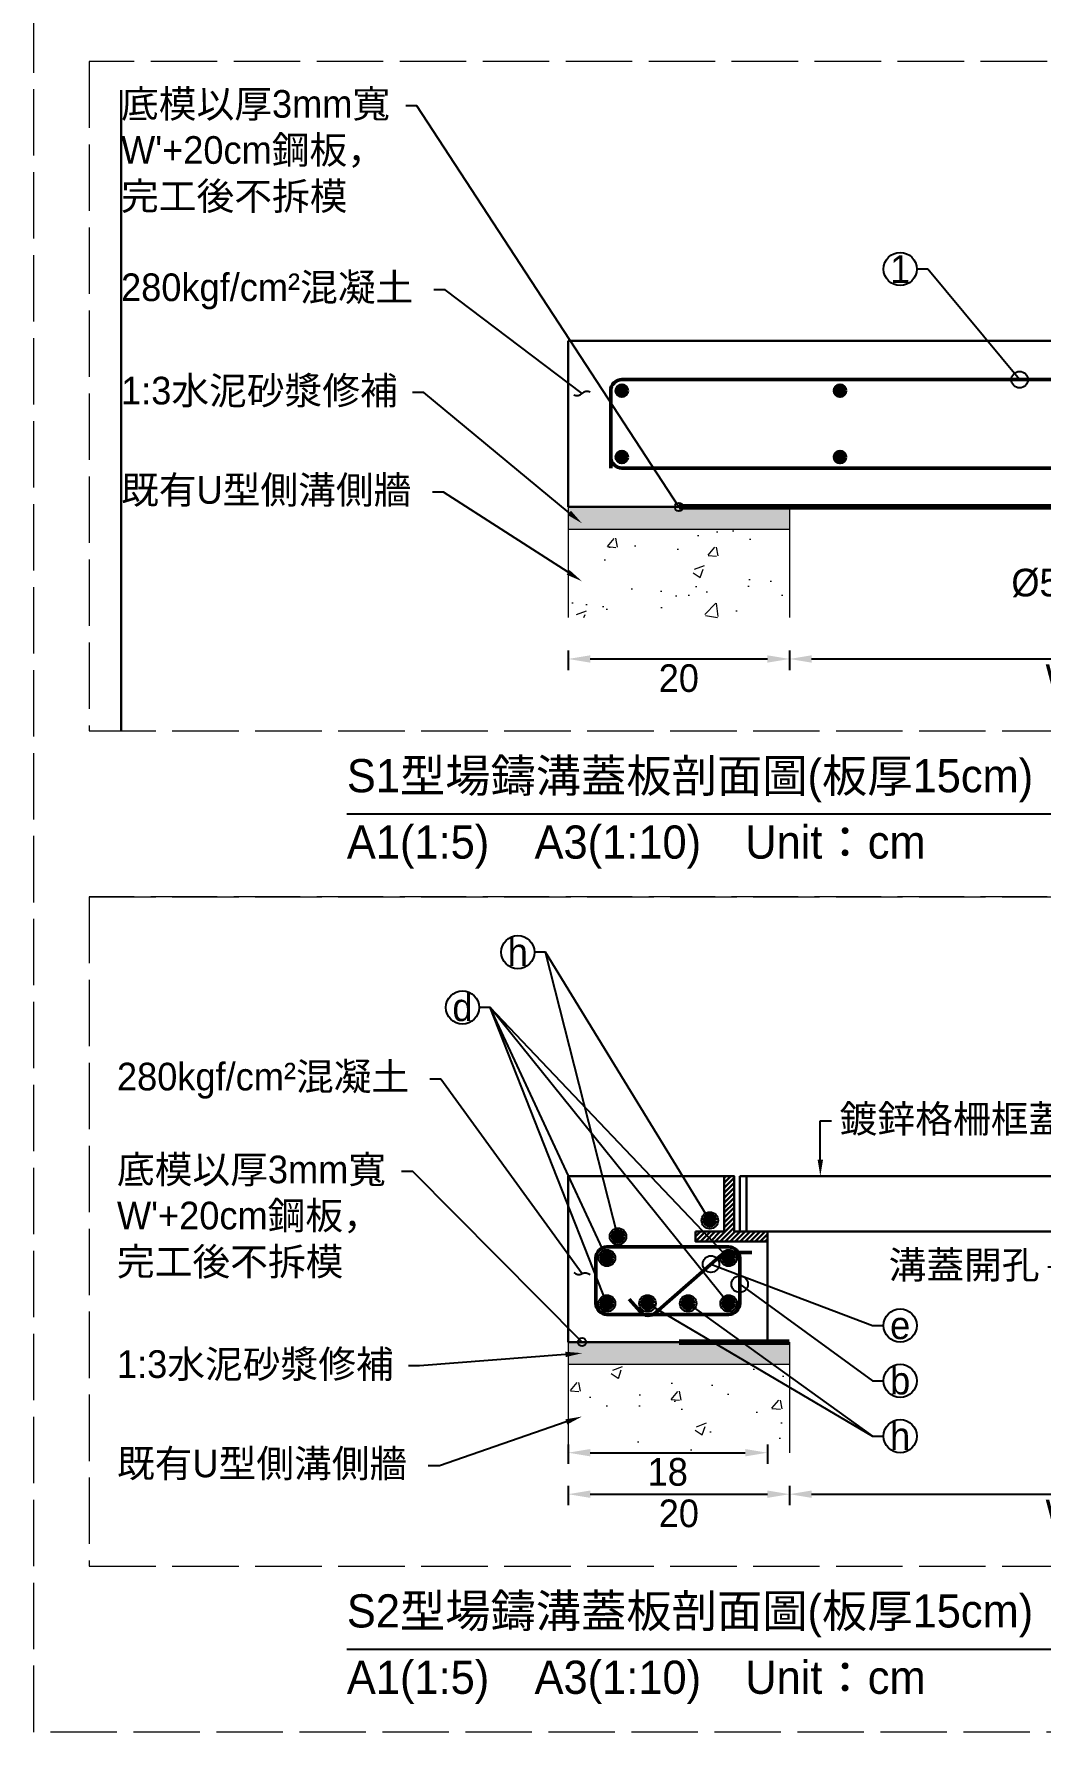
# Model space of a CAD drawing. Extents: x -2931 to 4779, y -2120 to 304.
# Drawn here: x -2930.9 to -2749, y -1307.5 to -1000.5 of the extents above; entities that cross this region are included whole.
import ezdxf
from ezdxf import colors
from ezdxf.entities.mleader import LeaderData, LeaderLine
from ezdxf.math import Vec2, Vec3

# ---------------------------------------------------------------- set-up
doc = ezdxf.new("R2010")
doc.units = 0
doc.header["$MEASUREMENT"] = 0
doc.linetypes.add('ACAD_ISO02W100', pattern=[15, 12, -3])
doc.layers.add('一、4.基本-隱藏', color=9, linetype='ACAD_ISO02W100', lineweight=20, plot=False)
doc.layers.add('三、3.文字-註解文字', color=2, linetype='Continuous')
for name, color, linetype, lineweight in [('二、1.繪圖-既有設施', 8, 'Continuous', 20), ('二、2.繪圖-施作項目', 181, 'Continuous', 30), ('二、5.繪圖-鋼筋', 60, 'Continuous', 50), ('二、6.繪圖-其他施作項目', 35, 'Continuous', 30)]:
    doc.layers.add(name, color=color, linetype=linetype, lineweight=lineweight)
doc.styles.add('次圖名(詳圖)', font='MS PGothic.ttf', dxfattribs={"height": 6})
doc.styles.add('註解文字', font='MS PGothic.ttf', dxfattribs={"height": 5})
doc.dimstyles.new('註解文字', dxfattribs={"dimtxt": 5, "dimasz": 4, "dimexe": 2, "dimexo": 2.5, "dimgap": 1, "dimtad": 2, "dimzin": 0, "dimdsep": 46, "dimtxsty": '註解文字', "dimcen": 0.1, "dimclrd": 256, "dimclre": 256, "dimclrt": 256, "dimadec": 0, "dimazin": 0, "dimtfac": 1, "dimtofl": 0, "dimtmove": 0, "dimatfit": 3, "dimfxl": 1.5, "dimfxlon": 1, "dimtolj": 1, "dimtzin": 0, "dimlwd": -1, "dimlwe": -1, "dimarcsym": 1})

# ---------------------------------------------------------------- blocks, each defined once
blk = doc.blocks.new('_Integral')
at = {"color": 0, "linetype": 'ByBlock', "lineweight": -2}
for centre, start, end in [((0.44, -0.09), 102, 168), ((-0.44, 0.09), 282, 348)]:
    blk.add_arc(centre, 0.454, start, end, dxfattribs=at)
blk = doc.blocks.new('_Small')
at = {"color": 0, "linetype": 'ByBlock', "lineweight": -2}
blk.add_circle((0, 0), 0.25, dxfattribs=at)
blk = doc.blocks.new('*D263')
at = {"layer": 'Defpoints', "color": 0, "transparency": 16777216}
for p in [(-2834.31, -1083.96), (-2794.31, -1083.96), (-2794.31, -1113.46)]:
    blk.add_point(p, dxfattribs=at)
at = {"layer": '三、3.文字-註解文字', "transparency": 16777216}
for p, q in [((-2834.31, -1111.96), (-2834.31, -1115.46)), ((-2830.31, -1113.46), (-2798.31, -1113.46)), ((-2794.31, -1111.96), (-2794.31, -1115.46))]:
    blk.add_line(p, q, dxfattribs=at)
for points in [[(-2830.31, -1112.8), (-2830.31, -1114.13), (-2834.31, -1113.46)], [(-2798.31, -1112.8), (-2798.31, -1114.13), (-2794.31, -1113.46)]]:
    blk.add_solid(points, dxfattribs=at)
at = {"layer": '三、3.文字-註解文字', "transparency": 16777216, "insert": (-2814.31, -1116.96), "char_height": 5, "attachment_point": 5, "style": '註解文字'}
blk.add_mtext('\\A1;20', dxfattribs=at)
blk = doc.blocks.new('*D264')
at = {"layer": 'Defpoints', "color": 0, "transparency": 16777216}
for p in [(-2794.31, -1083.96), (-2694.31, -1083.96), (-2694.31, -1113.46)]:
    blk.add_point(p, dxfattribs=at)
at = {"layer": '三、3.文字-註解文字', "transparency": 16777216}
for p, q in [((-2794.31, -1111.96), (-2794.31, -1115.46)), ((-2790.31, -1113.46), (-2698.31, -1113.46)), ((-2694.31, -1111.96), (-2694.31, -1115.46))]:
    blk.add_line(p, q, dxfattribs=at)
for points in [[(-2790.31, -1112.8), (-2790.31, -1114.13), (-2794.31, -1113.46)], [(-2698.31, -1112.8), (-2698.31, -1114.13), (-2694.31, -1113.46)]]:
    blk.add_solid(points, dxfattribs=at)
at = {"layer": '三、3.文字-註解文字', "transparency": 16777216, "insert": (-2744.31, -1116.96), "char_height": 5, "attachment_point": 5, "style": '註解文字'}
blk.add_mtext("\\A1;W'", dxfattribs=at)
blk = doc.blocks.new('*D285')
at = {"layer": 'Defpoints', "color": 0, "transparency": 16777216}
for p in [(-2834.31, -1236.96), (-2794.31, -1236.96), (-2794.31, -1264.46)]:
    blk.add_point(p, dxfattribs=at)
at = {"layer": '三、3.文字-註解文字', "transparency": 16777216}
for p, q in [((-2834.31, -1262.96), (-2834.31, -1266.46)), ((-2830.31, -1264.46), (-2798.31, -1264.46)), ((-2794.31, -1262.96), (-2794.31, -1266.46))]:
    blk.add_line(p, q, dxfattribs=at)
for points in [[(-2830.31, -1263.8), (-2830.31, -1265.13), (-2834.31, -1264.46)], [(-2798.31, -1263.8), (-2798.31, -1265.13), (-2794.31, -1264.46)]]:
    blk.add_solid(points, dxfattribs=at)
at = {"layer": '三、3.文字-註解文字', "transparency": 16777216, "insert": (-2814.31, -1267.96), "char_height": 5, "attachment_point": 5, "style": '註解文字'}
blk.add_mtext('\\A1;20', dxfattribs=at)
blk = doc.blocks.new('*D286')
at = {"layer": 'Defpoints', "color": 0, "transparency": 16777216}
for p in [(-2794.31, -1236.96), (-2694.31, -1236.96), (-2694.31, -1264.46)]:
    blk.add_point(p, dxfattribs=at)
at = {"layer": '三、3.文字-註解文字', "transparency": 16777216}
for p, q in [((-2794.31, -1262.96), (-2794.31, -1266.46)), ((-2790.31, -1264.46), (-2698.31, -1264.46)), ((-2694.31, -1262.96), (-2694.31, -1266.46))]:
    blk.add_line(p, q, dxfattribs=at)
for points in [[(-2790.31, -1263.8), (-2790.31, -1265.13), (-2794.31, -1264.46)], [(-2698.31, -1263.8), (-2698.31, -1265.13), (-2694.31, -1264.46)]]:
    blk.add_solid(points, dxfattribs=at)
at = {"layer": '三、3.文字-註解文字', "transparency": 16777216, "insert": (-2744.31, -1267.96), "char_height": 5, "attachment_point": 5, "style": '註解文字'}
blk.add_mtext("\\A1;W'", dxfattribs=at)
blk = doc.blocks.new('*D289')
at = {"layer": 'Defpoints', "color": 0, "transparency": 16777216}
for p in [(-2834.31, -1236.96), (-2798.31, -1236.96), (-2798.31, -1256.96)]:
    blk.add_point(p, dxfattribs=at)
at = {"layer": '三、3.文字-註解文字', "transparency": 16777216}
for p, q in [((-2834.31, -1255.46), (-2834.31, -1258.96)), ((-2798.31, -1255.46), (-2798.31, -1258.96)), ((-2830.31, -1256.96), (-2802.31, -1256.96))]:
    blk.add_line(p, q, dxfattribs=at)
for points in [[(-2830.31, -1256.3), (-2830.31, -1257.63), (-2834.31, -1256.96)], [(-2802.31, -1256.3), (-2802.31, -1257.63), (-2798.31, -1256.96)]]:
    blk.add_solid(points, dxfattribs=at)
at = {"layer": '三、3.文字-註解文字', "transparency": 16777216, "insert": (-2816.31, -1260.46), "char_height": 5, "attachment_point": 5, "style": '註解文字'}
blk.add_mtext('\\A1;18', dxfattribs=at)

msp = doc.modelspace()

# ---------------------------------------------------------------- hatches: boundary and pattern name
at = {"layer": '二、1.繪圖-既有設施'}
h = msp.add_hatch(dxfattribs=at)
h.set_pattern_fill('CROSS', color=256, scale=0.2)
h.set_pattern_definition([(0, (-457953.2273, -667058.6937), (1.27, 1.27), [0.635, -1.905]), (90, (-457952.9098, -667059.0112), (-1.27, 1.27), [0.635, -1.905])])
h.paths.add_polyline_path([(-2654.307, -1085.964), (-2694.307, -1085.964), (-2694.307, -1089.964), (-2654.307, -1089.964)])
h.paths.add_polyline_path([(-2794.307, -1085.964), (-2834.307, -1085.964), (-2834.307, -1089.964), (-2794.307, -1089.964)])
h = msp.add_hatch(dxfattribs=at)
h.set_pattern_fill('AR-CONC', color=256, scale=0.1)
h.set_pattern_definition([(50, (-457953.227, -667058.694), (18.2184669, -1.59390855), [1.905, -20.955]), (355, (-457953.227, -667058.694), (-3.52434214, 19.10568452), [1.524, -16.7640584]), (100.4514447, (-457951.709, -667058.826), (14.6941247, 17.5117752), [1.6190009, -17.80902446]), (46.1842, (-457953.227, -667053.614), (27.1079041, -4.2042328), [2.8575, -31.4325]), (96.6355576, (-457950.968, -667053.964), (23.7404134, 24.7426125), [2.4285023, -26.7135608]), (351.184151, (-457953.227, -667053.614), (23.7404134, 24.7426125), [2.2859967, -25.1459732]), (21, (-457950.687, -667054.884), (15.16143913, -10.22651982), [1.905, -20.955]), (326, (-457950.687, -667054.884), (6.18020283, 18.4187966), [1.524, -16.764]), (71.451445, (-457949.424, -667055.736), (21.34164193, 8.1922769), [1.6190009, -17.80899376]), (37.5, (-457953.227, -667058.6937), (0.308860325, 8.455503887), [0, -16.5608, 0, -17.018, 0, -16.8275]), (7.5, (-457953.227, -667058.694), (6.68196625, 10.01805748), [0, -9.7028, 0, -16.1798, 0, -6.4135]), (327.5, (-457958.8915, -667058.694), (13.559059517, -0.5728744), [0, -6.35, 0, -19.812, 0, -26.289]), (317.5, (-457961.431, -667058.694), (14.81291814, 2.5426491), [0, -8.255, 0, -13.1572, 0, -18.669])])
h.paths.add_polyline_path([(-2694.307, -1105.964), (-2654.307, -1105.964), (-2654.307, -1089.964), (-2694.307, -1089.964)])
h.paths.add_polyline_path([(-2834.307, -1105.964), (-2794.307, -1105.964), (-2794.307, -1089.964), (-2834.307, -1089.964)])
h = msp.add_hatch(dxfattribs=at)
h.set_pattern_fill('CROSS', color=256, scale=0.2)
h.set_pattern_definition([(0, (-458193.2273, -667209.6937), (1.27, 1.27), [0.635, -1.905]), (90, (-458192.9098, -667210.0112), (-1.27, 1.27), [0.635, -1.905])])
h.paths.add_polyline_path([(-2654.307, -1236.964), (-2694.307, -1236.964), (-2694.307, -1240.964), (-2654.307, -1240.964)])
h.paths.add_polyline_path([(-2794.307, -1236.964), (-2798.307, -1236.964), (-2834.307, -1236.964), (-2834.307, -1240.964), (-2794.307, -1240.964)])
h = msp.add_hatch(dxfattribs=at)
h.set_pattern_fill('AR-CONC', color=256, scale=0.1)
h.set_pattern_definition([(50, (-458193.227, -667209.694), (18.2184669, -1.59390855), [1.905, -20.955]), (355, (-458193.227, -667209.694), (-3.52434214, 19.10568452), [1.524, -16.7640584]), (100.4514447, (-458191.709, -667209.826), (14.6941247, 17.5117752), [1.6190009, -17.80902446]), (46.1842, (-458193.227, -667204.614), (27.1079041, -4.2042328), [2.8575, -31.4325]), (96.6355576, (-458190.968, -667204.964), (23.7404134, 24.7426125), [2.4285023, -26.7135608]), (351.184151, (-458193.227, -667204.614), (23.7404134, 24.7426125), [2.2859967, -25.1459732]), (21, (-458190.687, -667205.884), (15.16143913, -10.22651982), [1.905, -20.955]), (326, (-458190.687, -667205.884), (6.18020283, 18.4187966), [1.524, -16.764]), (71.451445, (-458189.424, -667206.736), (21.34164193, 8.1922769), [1.6190009, -17.80899376]), (37.5, (-458193.227, -667209.6937), (0.308860325, 8.455503887), [0, -16.5608, 0, -17.018, 0, -16.8275]), (7.5, (-458193.227, -667209.694), (6.68196625, 10.01805748), [0, -9.7028, 0, -16.1798, 0, -6.4135]), (327.5, (-458198.8915, -667209.694), (13.559059517, -0.5728744), [0, -6.35, 0, -19.812, 0, -26.289]), (317.5, (-458201.431, -667209.694), (14.81291814, 2.5426491), [0, -8.255, 0, -13.1572, 0, -18.669])])
h.paths.add_polyline_path([(-2694.307, -1256.964), (-2654.307, -1256.964), (-2654.307, -1240.964), (-2694.307, -1240.964)])
h.paths.add_polyline_path([(-2834.307, -1256.964), (-2794.307, -1256.964), (-2794.307, -1240.964), (-2834.307, -1240.964)])
at = {"layer": '二、5.繪圖-鋼筋'}
h = msp.add_hatch(color=256, dxfattribs=at)
h.dxf.hatch_style = 1
h.paths.add_polyline_path([(-2823.607, -1064.964, 1), (-2825.607, -1064.964, 1)])
h = msp.add_hatch(color=256, dxfattribs=at)
h.dxf.hatch_style = 1
h.paths.add_polyline_path([(-2784.167, -1064.964, 1), (-2786.167, -1064.964, 1)])
h = msp.add_hatch(color=256, dxfattribs=at)
h.dxf.hatch_style = 1
h.paths.add_polyline_path([(-2823.607, -1076.964, 1), (-2825.607, -1076.964, 1)])
h = msp.add_hatch(color=256, dxfattribs=at)
h.dxf.hatch_style = 1
h.paths.add_polyline_path([(-2784.167, -1076.964, 1), (-2786.167, -1076.964, 1)])
h = msp.add_hatch(color=256, dxfattribs=at)
h.dxf.hatch_style = 1
h.paths.add_polyline_path([(-2807.707, -1214.964, 1), (-2809.707, -1214.964, 1)])
h = msp.add_hatch(color=256, dxfattribs=at)
h.dxf.hatch_style = 1
h.paths.add_polyline_path([(-2824.307, -1217.864, 1), (-2826.307, -1217.864, 1)])
h = msp.add_hatch(color=256, dxfattribs=at)
h.dxf.hatch_style = 1
h.paths.add_polyline_path([(-2826.307, -1221.764, 1), (-2828.307, -1221.764, 1)])
h = msp.add_hatch(color=256, dxfattribs=at)
h.dxf.hatch_style = 1
h.paths.add_polyline_path([(-2804.307, -1221.764, 1), (-2806.307, -1221.764, 1)])
h = msp.add_hatch(color=256, dxfattribs=at)
h.dxf.hatch_style = 1
h.paths.add_polyline_path([(-2826.307, -1229.964, 1), (-2828.307, -1229.964, 1)])
h = msp.add_hatch(color=256, dxfattribs=at)
h.dxf.hatch_style = 1
h.paths.add_polyline_path([(-2818.967, -1229.964, 1), (-2820.967, -1229.964, 1)])
h = msp.add_hatch(color=256, dxfattribs=at)
h.dxf.hatch_style = 1
h.paths.add_polyline_path([(-2811.627, -1229.964, 1), (-2813.627, -1229.964, 1)])
h = msp.add_hatch(color=256, dxfattribs=at)
h.dxf.hatch_style = 1
h.paths.add_polyline_path([(-2804.307, -1229.964, 1), (-2806.307, -1229.964, 1)])
at = {"layer": '二、6.繪圖-其他施作項目'}
h = msp.add_hatch(dxfattribs=at)
h.set_pattern_fill('ANSI31', color=256, scale=0.2)
h.set_pattern_definition([(45, (-348.6386, -3248.019), (-0.4490128, 0.4490128), [])])
h.paths.add_polyline_path([(-2804.307, -1206.964), (-2806.107, -1206.964), (-2806.107, -1216.964), (-2811.307, -1216.964), (-2811.307, -1218.764), (-2798.307, -1218.764), (-2798.307, -1216.964), (-2804.307, -1216.964)])
h.paths.add_polyline_path([(-2692.307, -1216.964), (-2698.307, -1216.964), (-2698.307, -1218.764), (-2685.307, -1218.764), (-2685.307, -1216.964), (-2690.507, -1216.964), (-2690.507, -1206.964), (-2692.307, -1206.964)])

# ---------------------------------------------------------------- linework, layer by layer
at = {"layer": '一、4.基本-隱藏'}
for points in [[(-2930.855, -800.464), (-2150.855, -800.464), (-2150.855, -1307.464), (-2930.855, -1307.464)], [(-2567.759, -1005.464), (-2920.855, -1005.464), (-2920.855, -1126.464), (-2567.759, -1126.464)], [(-2567.759, -1156.464), (-2920.855, -1156.464), (-2920.855, -1277.464), (-2567.759, -1277.464)]]:
    msp.add_lwpolyline(points, close=True, dxfattribs=at)
for points in [[(-2920.855, -1126.464), (-2567.759, -1126.464)], [(-2920.855, -1156.464), (-2567.759, -1156.464)]]:
    msp.add_lwpolyline(points, dxfattribs=at)
at = {"layer": '三、3.文字-註解文字'}
for points in [[(-2874.307, -1141.464), (-2614.307, -1141.464)], [(-2874.307, -1292.464), (-2614.307, -1292.464)]]:
    msp.add_lwpolyline(points, dxfattribs=at)
for centre in [(-2774.307, -1042.964), (-2843.407, -1166.464), (-2853.407, -1176.464), (-2774.307, -1233.964), (-2774.307, -1243.964), (-2774.307, -1253.964)]:
    msp.add_circle(centre, 3, dxfattribs=at)
at = {"layer": '二、1.繪圖-既有設施'}
for points in [[(-2834.307, -1085.964), (-2834.307, -1105.964)], [(-2794.307, -1085.964), (-2794.307, -1105.964)], [(-2834.307, -1089.964), (-2794.307, -1089.964)], [(-2834.307, -1236.964), (-2834.307, -1256.964)], [(-2798.307, -1236.964), (-2794.307, -1236.964)], [(-2794.307, -1236.964), (-2794.307, -1256.964)], [(-2834.307, -1240.964), (-2794.307, -1240.964)]]:
    msp.add_lwpolyline(points, dxfattribs=at)
at = {"layer": '二、2.繪圖-施作項目'}
for points in [[(-2834.307, -1055.964), (-2654.307, -1055.964)], [(-2834.307, -1055.964), (-2834.307, -1085.964)], [(-2834.307, -1085.964), (-2654.307, -1085.964)], [(-2834.307, -1206.964), (-2806.107, -1206.964)], [(-2834.307, -1206.964), (-2834.307, -1236.964)], [(-2798.307, -1216.964), (-2798.307, -1236.964)], [(-2834.307, -1236.964), (-2798.307, -1236.964)]]:
    msp.add_lwpolyline(points, dxfattribs=at)
at = {"layer": '二、5.繪圖-鋼筋'}
for points in [[(-2664.007, -1078.964), (-2824.607, -1078.964, -0.4142136), (-2826.607, -1076.964), (-2826.607, -1064.964, -0.4142136), (-2824.607, -1062.964), (-2664.007, -1062.964, -0.4142136), (-2662.007, -1064.964), (-2662.007, -1076.964, -0.4142136)], [(-2803.307, -1229.964), (-2803.307, -1221.764, 0.4142136), (-2805.307, -1219.764), (-2827.307, -1219.764, 0.4142136), (-2829.307, -1221.764), (-2829.307, -1229.964, 0.4142136), (-2827.307, -1231.964), (-2805.307, -1231.964, 0.4142136)]]:
    msp.add_lwpolyline(points, format="xyb", close=True, dxfattribs=at)
msp.add_lwpolyline([(-2826.607, -1070.964), (-2826.607, -1078.964)], dxfattribs=at)
msp.add_lwpolyline([(-2823.271, -1229.211), (-2821.288, -1231.463, 0.4142136), (-2818.466, -1231.643), (-2806.674, -1221.263, -0.1824306), (-2805.352, -1220.764), (-2801.107, -1220.764)], format="xyb", dxfattribs=at)
for centre in [(-2824.607, -1064.964), (-2785.167, -1064.964), (-2824.607, -1076.964), (-2785.167, -1076.964), (-2808.707, -1214.964), (-2825.307, -1217.864), (-2827.307, -1221.764), (-2805.307, -1221.764), (-2827.307, -1229.964), (-2819.967, -1229.964), (-2812.627, -1229.964), (-2805.307, -1229.964)]:
    msp.add_circle(centre, 1, dxfattribs=at)
at = {"layer": '二、6.繪圖-其他施作項目', "linetype": 'Continuous'}
msp.add_lwpolyline([(-2915.116, -1010.606), (-2915.116, -1126.464)], dxfattribs=at)
at = {"layer": '二、6.繪圖-其他施作項目', "linetype": 'Continuous', "const_width": 1}
for points in [[(-2814.307, -1085.964), (-2674.307, -1085.964)], [(-2814.307, -1236.964), (-2794.307, -1236.964)]]:
    msp.add_lwpolyline(points, dxfattribs=at)
at = {"layer": '二、6.繪圖-其他施作項目'}
msp.add_lwpolyline([(-2811.307, -1216.964), (-2806.107, -1216.964), (-2806.107, -1206.964), (-2804.307, -1206.964), (-2804.307, -1216.964), (-2798.307, -1216.964), (-2798.307, -1218.764), (-2811.307, -1218.764)], close=True, dxfattribs=at)
for points in [[(-2803.307, -1206.964), (-2803.307, -1216.964)], [(-2803.307, -1206.964), (-2693.307, -1206.964)], [(-2802.107, -1206.964), (-2802.107, -1216.964)], [(-2803.307, -1216.964), (-2693.307, -1216.964)]]:
    msp.add_lwpolyline(points, dxfattribs=at)

# ---------------------------------------------------------------- texts
at = {"layer": '三、3.文字-註解文字'}
for s, width, gutter_width, insert, char_height, attachment_point, style in [('1', 8.38231, 30, (-2774.307, -1042.964), 5, 5, '註解文字'), ('S{\\fMS PGothic|b0|i0|c128|p34;1型場鑄溝蓋板剖面圖(板厚15cm)}', 215.37549, 15, (-2874.307, -1135.464), 6, 4, '次圖名(詳圖)'), ('{\\fMS PGothic|b0|i0|c128|p34;A1(1:}5{\\fMS PGothic|b0|i0|c128|p34;)\u3000A3(1:}1{\\fMS PGothic|b0|i0|c128|p34;0)^IUnit：cm}', 136.03259, 15, (-2874.307, -1147.464), 6, 4, '次圖名(詳圖)'), ('h', 8.38231, 30, (-2843.407, -1166.464), 5, 5, '註解文字'), ('d', 8.38231, 30, (-2853.407, -1176.464), 5, 5, '註解文字'), ('e', 8.38231, 30, (-2774.307, -1233.964), 5, 5, '註解文字'), ('b', 8.38231, 30, (-2774.307, -1243.964), 5, 5, '註解文字'), ('h', 8.38231, 30, (-2774.307, -1253.964), 5, 5, '註解文字'), ('S{\\fMS PGothic|b0|i0|c128|p34;2型場鑄溝蓋板剖面圖(板厚15cm)}', 215.37549, 15, (-2874.307, -1286.464), 6, 4, '次圖名(詳圖)'), ('{\\fMS PGothic|b0|i0|c128|p34;A1(1:}5{\\fMS PGothic|b0|i0|c128|p34;)\u3000A3(1:}1{\\fMS PGothic|b0|i0|c128|p34;0)^IUnit：cm}', 136.03259, 15, (-2874.307, -1298.464), 6, 4, '次圖名(詳圖)')]:
    msp.add_mtext_dynamic_manual_height_columns(s, width=width, gutter_width=gutter_width, heights=[0], dxfattribs=dict(at, insert=insert, char_height=char_height, attachment_point=attachment_point, style=style))

# ---------------------------------------------------------------- dimensions: what is measured, and where the dimension line sits
for base, p1, p2, text, picture, middle in [((-2794.307, -1113.464), (-2834.307, -1083.964), (-2794.307, -1083.964), '20', '*D263', (-2814.307, -1116.964)), ((-2694.307, -1113.464), (-2794.307, -1083.964), (-2694.307, -1083.964), "W'", '*D264', (-2744.307, -1116.964)), ((-2794.307, -1264.464), (-2834.307, -1236.964), (-2794.307, -1236.964), '20', '*D285', (-2814.307, -1267.964)), ((-2798.307, -1256.964), (-2834.307, -1236.964), (-2798.307, -1236.964), '18', '*D289', (-2816.307, -1260.464)), ((-2694.307, -1264.464), (-2794.307, -1236.964), (-2694.307, -1236.964), "W'", '*D286', (-2744.307, -1267.964))]:
    dim = msp.add_linear_dim(base=base, p1=p1, p2=p2, text=text, dimstyle='註解文字', dxfattribs=at)
    dim.commit()
    dim.dimension.update_dxf_attribs({"geometry": picture, "text_midpoint": middle})

# ---------------------------------------------------------------- leaders
ml = msp.add_multileader_mtext('Standard', dxfattribs=at)
ml.set_content("{\\fMS PGothic|b0|i0|c128|p34;底模以厚3mm寬}W'{\\fMS PGothic|b0|i0|c128|p34;+20cm鋼板，完工後不拆模}", color=256, style='註解文字')
ml.set_leader_properties(color=144, linetype='ByLayer', lineweight=-1)
ml.set_arrow_properties(name='SMALL')
ml.build(insert=Vec2(0, 0))
ml.multileader.update_dxf_attribs({"dogleg_length": 2, "arrow_head_size": 3})
ctx = ml.context
ctx.base_point, ctx.char_height, ctx.arrow_head_size, ctx.landing_gap_size, ctx.plane_origin = Vec3(-2916.616, -1013.447), 5, 3, 1.5, Vec3(-2777.606, -1107.453)
notes = []
notes.append((ctx, [(1, (1, 1, 0), (-2861.673, -1013.447), (-1, 0), 2, [(0, [(-2814.307, -1085.964)], 0, [])])]))
ctx.mtext.insert, ctx.mtext.width, ctx.mtext.flow_direction = Vec3(-2915.116, -1010.606), 51.59497, 5
ml = msp.add_multileader_mtext('Standard', dxfattribs=at)
ml.set_content('{\\fMS PGothic|b0|i0|c128|p34; }', color=256, style='註解文字')
ml.set_leader_properties(color=144, linetype='ByLayer', lineweight=-1)
ml.set_arrow_properties(name='SMALL')
ml.build(insert=Vec2(0, 0))
ml.multileader.update_dxf_attribs({"dogleg_length": 2, "arrow_head_size": 6})
ctx = ml.context
ctx.base_point, ctx.char_height, ctx.arrow_head_size, ctx.landing_gap_size, ctx.plane_origin = Vec3(-2776.523, -1042.964), 5, 6, 1.5, Vec3(-2752.718, -1049.618)
ctx.text_align_type = 2
notes.append((ctx, [(0, (1, 1, 0), (-2769.307, -1042.964), (-1, 0), 2, [(0, [(-2752.718, -1062.964)], 0, [])])]))
ctx.mtext.insert, ctx.mtext.alignment, ctx.mtext.flow_direction = Vec3(-2772.807, -1040.464), 3, 5
ml = msp.add_multileader_mtext('Standard', dxfattribs=at)
ml.set_content('280kgf/cm²混凝土', color=256, style='註解文字')
ml.set_leader_properties(color=144, linetype='ByLayer', lineweight=-1)
ml.set_arrow_properties(name='INTEGRAL')
ml.build(insert=Vec2(0, 0))
ml.multileader.update_dxf_attribs({"dogleg_length": 2, "arrow_head_size": 3})
ctx = ml.context
ctx.base_point, ctx.char_height, ctx.arrow_head_size, ctx.landing_gap_size, ctx.plane_origin = Vec3(-2916.616, -1046.743), 5, 3, 1.5, Vec3(-2777.606, -1094.305)
notes.append((ctx, [(1, (1, 1, 0), (-2856.56, -1046.743), (-1, 0), 2, [(0, [(-2831.807, -1065.464)], 0, [])])]))
ctx.mtext.insert, ctx.mtext.width, ctx.mtext.flow_direction = Vec3(-2915.116, -1043.76), 107.51878, 5
ml = msp.add_multileader_mtext('Standard', dxfattribs=at)
ml.set_content('1:3水泥砂漿修補', color=256, style='註解文字')
ml.set_leader_properties(color=144, linetype='ByLayer', lineweight=-1)
ml.build(insert=Vec2(0, 0))
ml.multileader.update_dxf_attribs({"dogleg_length": 2, "arrow_head_size": 3})
ctx = ml.context
ctx.base_point, ctx.char_height, ctx.arrow_head_size, ctx.landing_gap_size, ctx.plane_origin = Vec3(-2916.616, -1065.284), 5, 3, 1.5, Vec3(-2774.061, -1142.714)
notes.append((ctx, [(1, (1, 1, 0), (-2860.423, -1065.284), (-1, 0), 2, [(0, [(-2831.807, -1088.946)], 0, [])])]))
ctx.mtext.insert, ctx.mtext.width, ctx.mtext.defined_height, ctx.mtext.flow_direction = Vec3(-2915.116, -1062.444), 75.70236, 7.957, 5
ml = msp.add_multileader_mtext('Standard', dxfattribs=at)
ml.set_content('既有U型側溝側牆', color=256, style='註解文字')
ml.set_leader_properties(color=144, linetype='ByLayer', lineweight=-1)
ml.build(insert=Vec2(0, 0))
ml.multileader.update_dxf_attribs({"dogleg_length": 2, "arrow_head_size": 3})
ctx = ml.context
ctx.base_point, ctx.char_height, ctx.arrow_head_size, ctx.landing_gap_size, ctx.plane_origin = Vec3(-2916.616, -1083.313), 5, 3, 1.5, Vec3(-2774.061, -1155.658)
notes.append((ctx, [(1, (1, 1, 0), (-2856.844, -1083.313), (-1, 0), 2, [(0, [(-2831.807, -1099.419)], 0, [])])]))
ctx.mtext.insert, ctx.mtext.width, ctx.mtext.defined_height, ctx.mtext.flow_direction = Vec3(-2915.116, -1080.401), 79.19501, 8.736, 5
ml = msp.add_multileader_mtext('Standard', dxfattribs=at)
ml.set_content('%%C5cm(2")開孔{\\fMS PGothic|b0|i0|c128|p34; }', color=256, style='註解文字')
ml.set_leader_properties(color=144, linetype='ByLayer', lineweight=-1)
ml.build(insert=Vec2(0, 0))
ml.multileader.update_dxf_attribs({"dogleg_length": 2, "arrow_head_size": 3})
ctx = ml.context
ctx.base_point, ctx.char_height, ctx.arrow_head_size, ctx.landing_gap_size, ctx.plane_origin = Vec3(-2756.267, -1099.964), 5, 3, 1.5, Vec3(-2699.307, -1089.964)
ctx.text_align_type = 2
notes.append((ctx, [(0, (1, 1, 0), (-2709.307, -1099.964), (-1, 0), 2, [(0, [(-2699.307, -1089.964)], 0, [])])]))
ctx.mtext.insert, ctx.mtext.alignment, ctx.mtext.flow_direction = Vec3(-2712.807, -1097.152), 3, 5
ml = msp.add_multileader_mtext('Standard', dxfattribs=at)
ml.set_content('{\\fMS PGothic|b0|i0|c128|p34; }', color=256, style='註解文字')
ml.set_leader_properties(color=144, linetype='ByLayer', lineweight=-1)
ml.set_arrow_properties(name='SMALL')
ml.build(insert=Vec2(0, 0))
ml.multileader.update_dxf_attribs({"dogleg_length": 2, "arrow_head_size": 6})
ctx = ml.context
ctx.base_point, ctx.char_height, ctx.arrow_head_size, ctx.landing_gap_size, ctx.plane_origin = Vec3(-2845.623, -1166.464), 5, 6, 1.5, Vec3(-2824.109, -1183.201)
ctx.text_align_type = 2
notes.append((ctx, [(0, (1, 1, 0), (-2838.407, -1166.464), (-1, 0), 2, [(0, [(-2808.707, -1214.964)], 0, [])])]))
ctx.mtext.insert, ctx.mtext.alignment, ctx.mtext.flow_direction = Vec3(-2841.907, -1163.964), 3, 5
ml = msp.add_multileader_mtext('Standard', dxfattribs=at)
ml.set_content('{\\fMS PGothic|b0|i0|c128|p34; }', color=256, style='註解文字')
ml.set_leader_properties(color=144, linetype='ByLayer', lineweight=-1)
ml.set_arrow_properties(name='SMALL')
ml.build(insert=Vec2(0, 0))
ml.multileader.update_dxf_attribs({"dogleg_length": 2, "arrow_head_size": 6})
ctx = ml.context
ctx.base_point, ctx.char_height, ctx.arrow_head_size, ctx.landing_gap_size, ctx.plane_origin = Vec3(-2845.623, -1166.464), 5, 6, 1.5, Vec3(-2832.459, -1186.823)
ctx.text_align_type = 2
notes.append((ctx, [(0, (1, 1, 0), (-2838.407, -1166.464), (-1, 0), 2, [(0, [(-2825.307, -1217.864)], 0, [])])]))
ctx.mtext.insert, ctx.mtext.alignment, ctx.mtext.flow_direction = Vec3(-2841.907, -1163.964), 3, 5
ml = msp.add_multileader_mtext('Standard', dxfattribs=at)
ml.set_content('{\\fMS PGothic|b0|i0|c128|p34; }', color=256, style='註解文字')
ml.set_leader_properties(color=144, linetype='ByLayer', lineweight=-1)
ml.set_arrow_properties(name='SMALL')
ml.build(insert=Vec2(0, 0))
ml.multileader.update_dxf_attribs({"dogleg_length": 2, "arrow_head_size": 6})
ctx = ml.context
ctx.base_point, ctx.char_height, ctx.arrow_head_size, ctx.landing_gap_size, ctx.plane_origin = Vec3(-2855.623, -1176.464), 5, 6, 1.5, Vec3(-2840.709, -1201.101)
ctx.text_align_type = 2
notes.append((ctx, [(0, (1, 1, 0), (-2848.407, -1176.464), (-1, 0), 2, [(0, [(-2805.307, -1221.764)], 0, [])])]))
ctx.mtext.insert, ctx.mtext.alignment, ctx.mtext.flow_direction = Vec3(-2851.907, -1173.964), 3, 5
ml = msp.add_multileader_mtext('Standard', dxfattribs=at)
ml.set_content('{\\fMS PGothic|b0|i0|c128|p34; }', color=256, style='註解文字')
ml.set_leader_properties(color=144, linetype='ByLayer', lineweight=-1)
ml.set_arrow_properties(name='SMALL')
ml.build(insert=Vec2(0, 0))
ml.multileader.update_dxf_attribs({"dogleg_length": 2, "arrow_head_size": 6})
ctx = ml.context
ctx.base_point, ctx.char_height, ctx.arrow_head_size, ctx.landing_gap_size, ctx.plane_origin = Vec3(-2855.623, -1176.464), 5, 6, 1.5, Vec3(-2842.636, -1206.479)
ctx.text_align_type = 2
notes.append((ctx, [(0, (1, 1, 0), (-2848.407, -1176.464), (-1, 0), 2, [(0, [(-2827.307, -1221.764)], 0, [])])]))
ctx.mtext.insert, ctx.mtext.alignment, ctx.mtext.flow_direction = Vec3(-2851.907, -1173.964), 3, 5
ml = msp.add_multileader_mtext('Standard', dxfattribs=at)
ml.set_content('{\\fMS PGothic|b0|i0|c128|p34; }', color=256, style='註解文字')
ml.set_leader_properties(color=144, linetype='ByLayer', lineweight=-1)
ml.set_arrow_properties(name='SMALL')
ml.build(insert=Vec2(0, 0))
ml.multileader.update_dxf_attribs({"dogleg_length": 2, "arrow_head_size": 6})
ctx = ml.context
ctx.base_point, ctx.char_height, ctx.arrow_head_size, ctx.landing_gap_size, ctx.plane_origin = Vec3(-2855.623, -1176.464), 5, 6, 1.5, Vec3(-2809.594, -1207.242)
ctx.text_align_type = 2
notes.append((ctx, [(0, (1, 1, 0), (-2848.407, -1176.464), (-1, 0), 2, [(0, [(-2805.307, -1229.964)], 0, [])])]))
ctx.mtext.insert, ctx.mtext.alignment, ctx.mtext.flow_direction = Vec3(-2851.907, -1173.964), 3, 5
ml = msp.add_multileader_mtext('Standard', dxfattribs=at)
ml.set_content('{\\fMS PGothic|b0|i0|c128|p34; }', color=256, style='註解文字')
ml.set_leader_properties(color=144, linetype='ByLayer', lineweight=-1)
ml.set_arrow_properties(name='SMALL')
ml.build(insert=Vec2(0, 0))
ml.multileader.update_dxf_attribs({"dogleg_length": 2, "arrow_head_size": 6})
ctx = ml.context
ctx.base_point, ctx.char_height, ctx.arrow_head_size, ctx.landing_gap_size, ctx.plane_origin = Vec3(-2855.623, -1176.464), 5, 6, 1.5, Vec3(-2833.115, -1207.69)
ctx.text_align_type = 2
notes.append((ctx, [(0, (1, 1, 0), (-2848.407, -1176.464), (-1, 0), 2, [(0, [(-2827.307, -1229.964)], 0, [])])]))
ctx.mtext.insert, ctx.mtext.alignment, ctx.mtext.flow_direction = Vec3(-2851.907, -1173.964), 3, 5
ml = msp.add_multileader_mtext('Standard', dxfattribs=at)
ml.set_content('280kgf/cm²混凝土', color=256, style='註解文字')
ml.set_leader_properties(color=144, linetype='ByLayer', lineweight=-1)
ml.set_arrow_properties(name='INTEGRAL')
ml.build(insert=Vec2(0, 0))
ml.multileader.update_dxf_attribs({"dogleg_length": 2, "arrow_head_size": 3})
ctx = ml.context
ctx.base_point, ctx.char_height, ctx.arrow_head_size, ctx.landing_gap_size, ctx.plane_origin = Vec3(-2917.355, -1189.447), 5, 3, 1.5, Vec3(-2777.606, -1287.633)
notes.append((ctx, [(1, (1, 1, 0), (-2857.298, -1189.447), (-1, 0), 2, [(0, [(-2831.807, -1224.613)], 0, [])])]))
ctx.mtext.insert, ctx.mtext.width, ctx.mtext.flow_direction = Vec3(-2915.855, -1186.464), 107.51878, 5
ml = msp.add_multileader_mtext('Standard', dxfattribs=at)
ml.set_content('{\\fMS PGothic|b0|i0|c128|p34;鍍鋅格柵框蓋詳}', color=256, style='註解文字')
ml.set_leader_properties(color=144, linetype='ByLayer', lineweight=-1)
ml.build(insert=Vec2(0, 0))
ml.multileader.update_dxf_attribs({"dogleg_length": 2, "arrow_head_size": 3})
ctx = ml.context
ctx.base_point, ctx.char_height, ctx.arrow_head_size, ctx.landing_gap_size, ctx.plane_origin = Vec3(-2786.736, -1196.964), 5, 3, 1.5, Vec3(-2806.285, -1253.141)
notes.append((ctx, [(1, (1, 1, 0), (-2788.736, -1196.964), (1, 0), 2, [(0, [(-2788.736, -1206.964)], 0, [])])]))
ctx.mtext.insert, ctx.mtext.width, ctx.mtext.flow_direction = Vec3(-2785.236, -1194.109), 50.82195, 5
ml = msp.add_multileader_mtext('Standard', dxfattribs=at)
ml.set_content("{\\fMS PGothic|b0|i0|c128|p34;底模以厚3mm寬}W'{\\fMS PGothic|b0|i0|c128|p34;+20cm鋼板，完工後不拆模}", color=256, style='註解文字')
ml.set_leader_properties(color=144, linetype='ByLayer', lineweight=-1)
ml.set_arrow_properties(name='SMALL')
ml.build(insert=Vec2(0, 0))
ml.multileader.update_dxf_attribs({"dogleg_length": 2, "arrow_head_size": 3})
ctx = ml.context
ctx.base_point, ctx.char_height, ctx.arrow_head_size, ctx.landing_gap_size, ctx.plane_origin = Vec3(-2917.355, -1206.095), 5, 3, 1.5, Vec3(-2777.606, -1300.781)
notes.append((ctx, [(1, (1, 1, 0), (-2862.412, -1206.095), (-1, 0), 2, [(0, [(-2831.807, -1236.964)], 0, [])])]))
ctx.mtext.insert, ctx.mtext.width, ctx.mtext.flow_direction = Vec3(-2915.855, -1203.254), 51.60441, 5
ml = msp.add_multileader_mtext('Standard', dxfattribs=at)
ml.set_content('溝蓋開孔', color=256, style='註解文字')
ml.set_leader_properties(color=144, linetype='ByLayer', lineweight=-1)
ml.build(insert=Vec2(0, 0))
ml.multileader.update_dxf_attribs({"dogleg_length": 2, "arrow_head_size": 3})
ctx = ml.context
ctx.base_point, ctx.char_height, ctx.arrow_head_size, ctx.landing_gap_size, ctx.plane_origin = Vec3(-2778.933, -1223.409), 5, 3, 1.5, Vec3(-2756.376, -1263.141)
ctx.text_align_type = 2
notes.append((ctx, [(0, (1, 1, 0), (-2745.609, -1223.409), (-1, 0), 2, [(0, [(-2738.828, -1216.964)], 0, [])])]))
ctx.mtext.insert, ctx.mtext.width, ctx.mtext.alignment, ctx.mtext.flow_direction = Vec3(-2749.109, -1220.497), 29.56865, 3, 5
ml = msp.add_multileader_mtext('Standard', dxfattribs=at)
ml.set_content('{\\fMS PGothic|b0|i0|c128|p34; }', color=256, style='註解文字')
ml.set_leader_properties(color=144, linetype='ByLayer', lineweight=-1)
ml.set_arrow_properties(name='SMALL')
ml.build(insert=Vec2(0, 0))
ml.multileader.update_dxf_attribs({"dogleg_length": 2, "arrow_head_size": 6})
ctx = ml.context
ctx.base_point, ctx.char_height, ctx.arrow_head_size, ctx.landing_gap_size, ctx.plane_origin = Vec3(-2777.307, -1233.964), 5, 6, 1.5, Vec3(-2840.709, -1193.601)
notes.append((ctx, [(1, (1, 1, 0), (-2779.307, -1233.964), (1, 0), 2, [(0, [(-2808.496, -1222.867)], 0, [])])]))
ctx.mtext.insert, ctx.mtext.flow_direction = Vec3(-2775.807, -1231.464), 5
ml = msp.add_multileader_mtext('Standard', dxfattribs=at)
ml.set_content('{\\fMS PGothic|b0|i0|c128|p34; }', color=256, style='註解文字')
ml.set_leader_properties(color=144, linetype='ByLayer', lineweight=-1)
ml.set_arrow_properties(name='SMALL')
ml.build(insert=Vec2(0, 0))
ml.multileader.update_dxf_attribs({"dogleg_length": 2, "arrow_head_size": 6})
ctx = ml.context
ctx.base_point, ctx.char_height, ctx.arrow_head_size, ctx.landing_gap_size, ctx.plane_origin = Vec3(-2777.307, -1243.964), 5, 6, 1.5, Vec3(-2840.709, -1198.601)
notes.append((ctx, [(1, (1, 1, 0), (-2779.307, -1243.964), (1, 0), 2, [(0, [(-2803.307, -1226.498)], 0, [])])]))
ctx.mtext.insert, ctx.mtext.flow_direction = Vec3(-2775.807, -1241.464), 5
ml = msp.add_multileader_mtext('Standard', dxfattribs=at)
ml.set_content('{\\fMS PGothic|b0|i0|c128|p34; }', color=256, style='註解文字')
ml.set_leader_properties(color=144, linetype='ByLayer', lineweight=-1)
ml.set_arrow_properties(name='SMALL')
ml.build(insert=Vec2(0, 0))
ml.multileader.update_dxf_attribs({"dogleg_length": 2, "arrow_head_size": 6})
ctx = ml.context
ctx.base_point, ctx.char_height, ctx.arrow_head_size, ctx.landing_gap_size, ctx.plane_origin = Vec3(-2777.307, -1253.964), 5, 6, 1.5, Vec3(-2840.709, -1208.601)
notes.append((ctx, [(1, (1, 1, 0), (-2779.307, -1253.964), (1, 0), 2, [(0, [(-2819.967, -1229.964)], 0, [])])]))
ctx.mtext.insert, ctx.mtext.flow_direction = Vec3(-2775.807, -1251.464), 5
ml = msp.add_multileader_mtext('Standard', dxfattribs=at)
ml.set_content('{\\fMS PGothic|b0|i0|c128|p34; }', color=256, style='註解文字')
ml.set_leader_properties(color=144, linetype='ByLayer', lineweight=-1)
ml.set_arrow_properties(name='SMALL')
ml.build(insert=Vec2(0, 0))
ml.multileader.update_dxf_attribs({"dogleg_length": 2, "arrow_head_size": 6})
ctx = ml.context
ctx.base_point, ctx.char_height, ctx.arrow_head_size, ctx.landing_gap_size, ctx.plane_origin = Vec3(-2777.307, -1253.964), 5, 6, 1.5, Vec3(-2838.205, -1200.674)
notes.append((ctx, [(1, (1, 1, 0), (-2779.307, -1253.964), (1, 0), 2, [(0, [(-2812.627, -1229.964)], 0, [])])]))
ctx.mtext.insert, ctx.mtext.flow_direction = Vec3(-2775.807, -1251.464), 5
ml = msp.add_multileader_mtext('Standard', dxfattribs=at)
ml.set_content('1:3水泥砂漿修補', color=256, style='註解文字')
ml.set_leader_properties(color=144, linetype='ByLayer', lineweight=-1)
ml.build(insert=Vec2(0, 0))
ml.multileader.update_dxf_attribs({"dogleg_length": 2, "arrow_head_size": 3})
ctx = ml.context
ctx.base_point, ctx.char_height, ctx.arrow_head_size, ctx.landing_gap_size, ctx.plane_origin = Vec3(-2917.355, -1241.284), 5, 3, 1.5, Vec3(-2774.061, -1293.714)
notes.append((ctx, [(1, (1, 1, 0), (-2861.162, -1241.284), (-1, 0), 2, [(0, [(-2831.807, -1238.964)], 0, [])])]))
ctx.mtext.insert, ctx.mtext.width, ctx.mtext.defined_height, ctx.mtext.flow_direction = Vec3(-2915.855, -1238.444), 75.70236, 7.957, 5
ml = msp.add_multileader_mtext('Standard', dxfattribs=at)
ml.set_content('既有U型側溝側牆', color=256, style='註解文字')
ml.set_leader_properties(color=144, linetype='ByLayer', lineweight=-1)
ml.build(insert=Vec2(0, 0))
ml.multileader.update_dxf_attribs({"dogleg_length": 2, "arrow_head_size": 3})
ctx = ml.context
ctx.base_point, ctx.char_height, ctx.arrow_head_size, ctx.landing_gap_size, ctx.plane_origin = Vec3(-2917.355, -1259.313), 5, 3, 1.5, Vec3(-2774.061, -1306.658)
notes.append((ctx, [(1, (1, 1, 0), (-2857.582, -1259.313), (-1, 0), 2, [(0, [(-2831.807, -1250.419)], 0, [])])]))
ctx.mtext.insert, ctx.mtext.width, ctx.mtext.defined_height, ctx.mtext.flow_direction = Vec3(-2915.855, -1256.401), 79.19501, 8.736, 5
for ctx, leaders in notes:
    for number, flags, end, landing, length, lines in leaders:
        leader = LeaderData()
        leader.index, (leader.has_last_leader_line, leader.has_dogleg_vector, leader.attachment_direction) = number, flags
        leader.last_leader_point, leader.dogleg_vector, leader.dogleg_length = Vec3(end), Vec3(landing), length
        for number, points, colour, breaks in lines:
            line = LeaderLine()
            line.index, line.vertices, line.color, line.breaks = number, Vec3.list(points), colors.encode_raw_color(colour), breaks
            leader.lines.append(line)
        ctx.leaders.append(leader)

doc.saveas('drawing.dxf')
